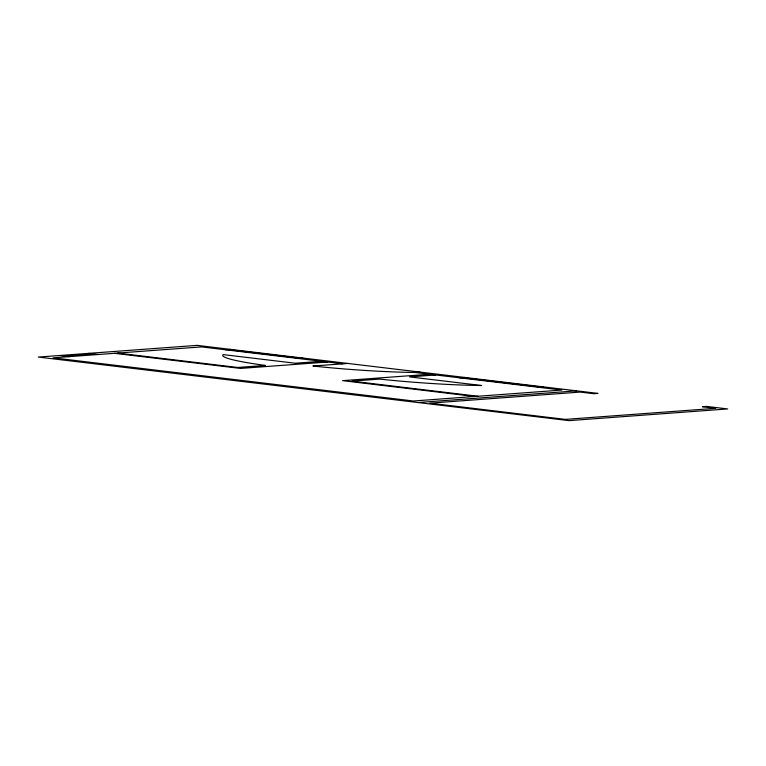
<?xml version="1.0" encoding="UTF-8"?>
<svg xmlns="http://www.w3.org/2000/svg" width="766" height="766" viewBox="0 0 766 766"><rect width="100%" height="100%" fill="white"/><g stroke="black" fill="none" stroke-linecap="round" stroke-linejoin="round"><path stroke-width="1.15" d="M64.401 356.075L93.452 353.93M225.549 349.775L230.71 349.401M297.61 358.411L302.771 358.028M321.624 361.293L295.293 363.228L223.251 354.601A103.946 8.34 4.4 0 0 265.409 365.43L237.719 367.469L117.619 353.078M327.637 362.012L240.495 368.427L114.393 353.317M347.946 363.448L312.882 366.024A103.956 8.34 4.4 0 0 414.827 372.458L561.832 390.066L413.381 401.001L53.074 357.837L201.525 346.902L342.785 363.821M414.827 372.458L420.007 372.075M429.726 374.239L342.584 380.654L474.7 396.482M435.73 374.957L409.551 376.891L481.613 385.518A103.956 8.34 4.4 0 1 379.668 379.093L351.824 381.142L477.927 396.252M459.744 377.839L464.914 377.456M537.818 387.194L542.979 386.811M417.834 402.533L576.607 390.842M228.124 349.593L300.186 358.22M462.329 377.648L540.394 387.002M88.645 353.356L98.249 354.505M59.595 355.501L69.208 356.65M197.082 345.37L38.3 357.071L568.985 420.63L727.7 408.939L706.578 406.411L702.384 406.717L715.712 408.316L565.375 419.385L429.879 403.155L580.216 392.077L593.842 393.714L598.026 393.408L197.082 345.37"/></g></svg>
